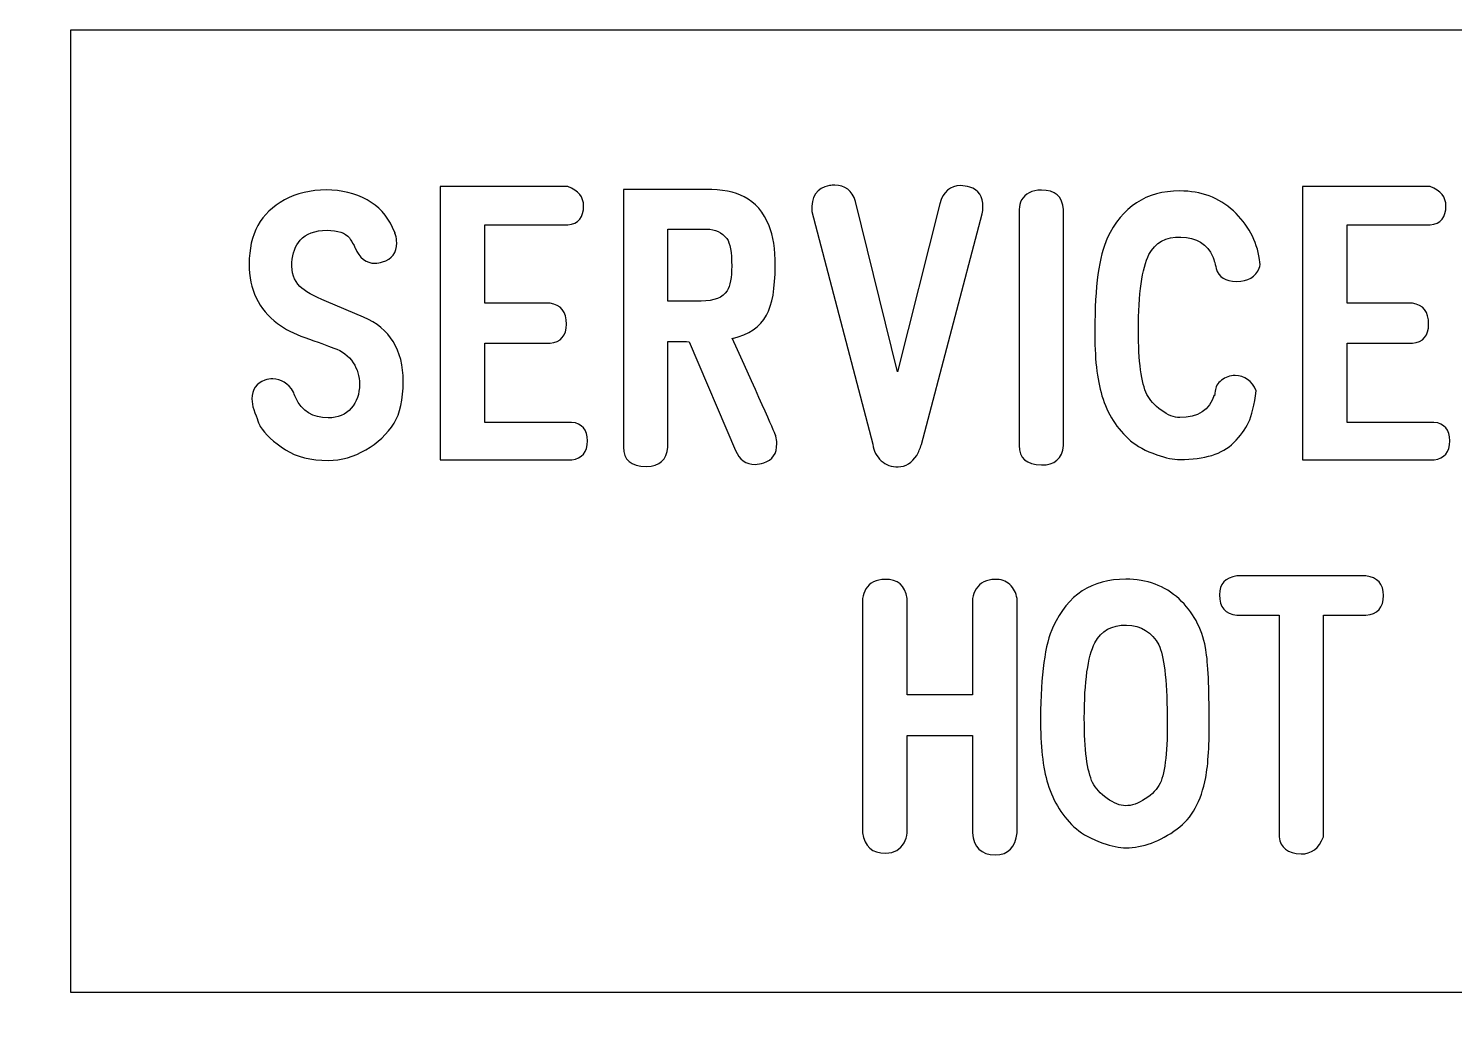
# Model space of a CAD drawing. Extents: x -224 to 225, y -79 to 79.
# Drawn here: x 177.49 to 193.43, y 22.7 to 33.92 of the extents above; entities that cross this region are included whole.
import ezdxf

# ---------------------------------------------------------------- set-up
doc = ezdxf.new("R2010")
doc.units = 0
doc.header["$MEASUREMENT"] = 0
doc.layers.add('PLAN_1', color=7, linetype='CONTINUOUS')

msp = doc.modelspace()

# ---------------------------------------------------------------- linework, layer by layer
at = {"layer": 'PLAN_1', "color": 250}
for points, knots in [([(223.9759, 78.3773), (223.9759, 78.3773), (80.9759, 78.3773), (80.9759, 78.3773), (80.9759, 78.3773), (80.4251, 78.3773), (79.9759, 77.9273), (79.9759, 77.3758), (79.9759, 77.3758), (79.9759, 77.3758), (79.9758, 71.3342), (79.9758, 71.3342), (79.9758, 71.3342), (79.9758, 70.7827), (80.4251, 70.3325), (80.9759, 70.3325), (80.9759, 70.3325), (80.9759, 70.3325), (84.7471, 70.3329), (84.7471, 70.3329), (84.7471, 70.3329), (84.7471, 70.3329), (84.7471, 70.3312), (84.7471, 70.3312), (84.7471, 70.3312), (84.7774, 70.3321), (84.8074, 70.3317), (84.8374, 70.3317), (84.8374, 70.3317), (88.2125, 70.3329), (90.9501, 67.5933), (90.9501, 64.2164), (90.9501, 64.2164), (90.9499, 60.8399), (88.2127, 58.101), (84.8374, 58.101), (84.8374, 58.101), (84.8072, 58.1014), (84.7774, 58.1018), (84.7474, 58.1024), (84.7474, 58.1024), (84.7474, 58.1024), (84.7471, 58.1014), (84.7471, 58.1014), (84.7471, 58.1014), (84.7471, 58.1014), (80.9759, 58.1014), (80.9759, 58.1014), (80.9759, 58.1014), (80.4251, 58.1014), (79.9759, 57.6514), (79.9759, 57.0999), (79.9759, 57.0999), (79.9759, 57.0999), (79.9758, -57.5), (79.9758, -57.5), (79.9758, -57.5), (79.9758, -58.0516), (80.4251, -58.5014), (80.9759, -58.5014), (80.9759, -58.5014), (80.9759, -58.5014), (84.7471, -58.5013), (84.7471, -58.5013), (84.7471, -58.5013), (84.7471, -58.5013), (84.7471, -58.502), (84.7471, -58.502), (84.7471, -58.502), (84.7774, -58.5013), (84.8074, -58.5014), (84.8374, -58.5014), (84.8374, -58.5014), (88.2125, -58.5013), (90.9501, -61.2399), (90.9501, -64.6167), (90.9501, -64.6167), (90.9499, -67.9901), (88.2177, -70.7272), (84.8467, -70.7321), (84.8467, -70.7321), (84.8397, -70.7321), (84.8338, -70.732), (84.8269, -70.7319), (84.8269, -70.7319), (84.8002, -70.7315), (84.7739, -70.7314), (84.7474, -70.7309), (84.7474, -70.7309), (84.7474, -70.7309), (84.7471, -70.7314), (84.7471, -70.7314), (84.7471, -70.7314), (84.7471, -70.7314), (80.9759, -70.7314), (80.9759, -70.7314), (80.9759, -70.7314), (80.4251, -70.7314), (79.9759, -71.181), (79.9759, -71.7325), (79.9759, -71.7325), (79.9759, -71.7325), (79.9758, -77.6209), (79.9758, -77.6209), (79.9758, -77.6209), (79.9758, -77.9033), (80.0791, -78.1466), (80.2822, -78.3424), (80.2822, -78.3424), (80.4854, -78.5379), (80.7318, -78.6325), (81.0136, -78.6218), (81.0136, -78.6218), (81.0136, -78.6218), (224.0136, -78.5346), (224.0136, -78.5346), (224.0136, -78.5346), (224.5508, -78.5142), (224.9758, -78.0725), (224.9758, -77.5342), (224.9758, -77.5342), (224.9758, -77.5342), (224.9758, -71.7378), (224.9758, -71.7378), (224.9758, -71.7378), (224.9758, -71.1866), (224.5266, -70.7368), (223.9758, -70.7368), (223.9758, -70.7368), (223.9758, -70.7368), (220.4778, -70.7365), (220.4778, -70.7365), (220.4778, -70.7365), (220.4778, -70.7365), (220.4778, -70.735), (220.4778, -70.735), (220.4778, -70.735), (220.4481, -70.7357), (220.4179, -70.7368), (220.3879, -70.7368), (220.3879, -70.7368), (217.0127, -70.7365), (214.2753, -67.9983), (214.2753, -64.6215), (214.2753, -64.6215), (214.2753, -61.2481), (217.0057, -58.5128), (220.3752, -58.506), (220.3752, -58.506), (220.381, -58.5058), (220.3857, -58.506), (220.3914, -58.5058), (220.3914, -58.5058), (220.4203, -58.5054), (220.4492, -58.5066), (220.4779, -58.5072), (220.4779, -58.5072), (220.4779, -58.5072), (220.4778, -58.505), (220.4778, -58.505), (220.4778, -58.505), (220.4778, -58.505), (223.9759, -58.505), (223.9759, -58.505), (223.9759, -58.505), (224.5267, -58.505), (224.9758, -58.0556), (224.9758, -57.5041), (224.9758, -57.5041), (224.9758, -57.5041), (224.9758, 57.096), (224.9758, 57.096), (224.9758, 57.096), (224.9758, 57.6478), (224.5266, 58.0971), (223.9758, 58.0971), (223.9758, 58.0971), (223.9758, 58.0971), (220.4778, 58.0973), (220.4778, 58.0973), (220.4778, 58.0973), (220.4778, 58.0973), (220.4778, 58.099), (220.4778, 58.099), (220.4778, 58.099), (220.4481, 58.0981), (220.4179, 58.0971), (220.3879, 58.0971), (220.3879, 58.0971), (217.0127, 58.0973), (214.2753, 60.8356), (214.2753, 64.2126), (214.2753, 64.2126), (214.2753, 67.5856), (217.0053, 70.3207), (220.3743, 70.3279), (220.3743, 70.3279), (220.3808, 70.3282), (220.386, 70.3279), (220.3923, 70.328), (220.3923, 70.328), (220.4209, 70.3288), (220.4495, 70.3274), (220.4779, 70.3268), (220.4779, 70.3268), (220.4779, 70.3268), (220.4778, 70.3291), (220.4778, 70.3291), (220.4778, 70.3291), (220.4778, 70.3291), (223.9759, 70.3291), (223.9759, 70.3291), (223.9759, 70.3291), (224.5267, 70.3291), (224.9758, 70.7785), (224.9758, 71.3299), (224.9758, 71.3299), (224.9758, 71.3299), (224.9758, 77.3759), (224.9758, 77.3759), (224.9758, 77.3759), (224.9758, 77.9276), (224.5265, 78.377), (223.9759, 78.3773)], [0, 0, 0, 0, 0.0175439, 0.0175439, 0.0175439, 0.0175439, 0.0350877, 0.0350877, 0.0350877, 0.0350877, 0.0526316, 0.0526316, 0.0526316, 0.0526316, 0.0701754, 0.0701754, 0.0701754, 0.0701754, 0.0877193, 0.0877193, 0.0877193, 0.0877193, 0.1052632, 0.1052632, 0.1052632, 0.1052632, 0.122807, 0.122807, 0.122807, 0.122807, 0.1403509, 0.1403509, 0.1403509, 0.1403509, 0.1578947, 0.1578947, 0.1578947, 0.1578947, 0.1754386, 0.1754386, 0.1754386, 0.1754386, 0.1929825, 0.1929825, 0.1929825, 0.1929825, 0.2105263, 0.2105263, 0.2105263, 0.2105263, 0.2280702, 0.2280702, 0.2280702, 0.2280702, 0.245614, 0.245614, 0.245614, 0.245614, 0.2631579, 0.2631579, 0.2631579, 0.2631579, 0.2807018, 0.2807018, 0.2807018, 0.2807018, 0.2982456, 0.2982456, 0.2982456, 0.2982456, 0.3157895, 0.3157895, 0.3157895, 0.3157895, 0.3333333, 0.3333333, 0.3333333, 0.3333333, 0.3508772, 0.3508772, 0.3508772, 0.3508772, 0.3684211, 0.3684211, 0.3684211, 0.3684211, 0.3859649, 0.3859649, 0.3859649, 0.3859649, 0.4035088, 0.4035088, 0.4035088, 0.4035088, 0.4210526, 0.4210526, 0.4210526, 0.4210526, 0.4385965, 0.4385965, 0.4385965, 0.4385965, 0.4561404, 0.4561404, 0.4561404, 0.4561404, 0.4736842, 0.4736842, 0.4736842, 0.4736842, 0.4912281, 0.4912281, 0.4912281, 0.4912281, 0.5087719, 0.5087719, 0.5087719, 0.5087719, 0.5263158, 0.5263158, 0.5263158, 0.5263158, 0.5438596, 0.5438596, 0.5438596, 0.5438596, 0.5614035, 0.5614035, 0.5614035, 0.5614035, 0.5789474, 0.5789474, 0.5789474, 0.5789474, 0.5964912, 0.5964912, 0.5964912, 0.5964912, 0.6140351, 0.6140351, 0.6140351, 0.6140351, 0.6315789, 0.6315789, 0.6315789, 0.6315789, 0.6491228, 0.6491228, 0.6491228, 0.6491228, 0.6666667, 0.6666667, 0.6666667, 0.6666667, 0.6842105, 0.6842105, 0.6842105, 0.6842105, 0.7017544, 0.7017544, 0.7017544, 0.7017544, 0.7192982, 0.7192982, 0.7192982, 0.7192982, 0.7368421, 0.7368421, 0.7368421, 0.7368421, 0.754386, 0.754386, 0.754386, 0.754386, 0.7719298, 0.7719298, 0.7719298, 0.7719298, 0.7894737, 0.7894737, 0.7894737, 0.7894737, 0.8070175, 0.8070175, 0.8070175, 0.8070175, 0.8245614, 0.8245614, 0.8245614, 0.8245614, 0.8421053, 0.8421053, 0.8421053, 0.8421053, 0.8596491, 0.8596491, 0.8596491, 0.8596491, 0.877193, 0.877193, 0.877193, 0.877193, 0.8947368, 0.8947368, 0.8947368, 0.8947368, 0.9122807, 0.9122807, 0.9122807, 0.9122807, 0.9298246, 0.9298246, 0.9298246, 0.9298246, 0.9473684, 0.9473684, 0.9473684, 0.9473684, 0.9649123, 0.9649123, 0.9649123, 0.9649123, 1, 1, 1, 1]), ([(101.9357, 69.1187), (101.9357, 69.1187), (203.0161, 69.1187), (203.0161, 69.1187), (203.0161, 69.1187), (203.0161, 69.1187), (203.0161, -69.3472), (203.0161, -69.3472), (203.0161, -69.3472), (203.0161, -69.3472), (101.9357, -69.3472), (101.9357, -69.3472), (101.9357, -69.3472), (101.9357, -69.3472), (101.9357, 69.1187), (101.9357, 69.1187)], [0, 0, 0, 0, 0.2, 0.2, 0.2, 0.2, 0.4, 0.4, 0.4, 0.4, 0.6, 0.6, 0.6, 0.6, 1, 1, 1, 1]), ([(177.956, 33.9034), (177.956, 33.9034), (202.015, 33.9034), (202.015, 33.9034), (202.015, 33.9034), (202.015, 33.9034), (202.015, 23.1492), (202.015, 23.1492), (202.015, 23.1492), (202.015, 23.1492), (177.956, 23.1492), (177.956, 23.1492), (177.956, 23.1492), (177.956, 23.1492), (177.956, 33.9034), (177.956, 33.9034)], [0, 0, 0, 0, 0.2, 0.2, 0.2, 0.2, 0.4, 0.4, 0.4, 0.4, 0.6, 0.6, 0.6, 0.6, 1, 1, 1, 1])]:
    msp.add_open_spline(points, degree=3, knots=knots, dxfattribs=at)
at = {"layer": 'PLAN_1', "color": 7}
for points, knots in [([(181.5753, 29.5109), (181.496, 29.3869), (181.3903, 29.287), (181.2588, 29.2114), (181.2588, 29.2114), (181.1235, 29.1333), (180.9835, 29.0937), (180.8398, 29.0937), (180.8398, 29.0937), (180.6409, 29.0937), (180.4813, 29.1331), (180.3612, 29.2114), (180.3612, 29.2114), (180.226, 29.2992), (180.131, 29.3868), (180.0777, 29.4739), (180.0777, 29.4739), (180.0668, 29.4937), (180.0427, 29.5566), (180.0052, 29.662), (180.0052, 29.662), (179.992, 29.7001), (179.9848, 29.7402), (179.9848, 29.781), (179.9848, 29.781), (179.9849, 29.8865), (180.0332, 29.9564), (180.1298, 29.9894), (180.1298, 29.9894), (180.1599, 29.9996), (180.1889, 30.0047), (180.2175, 30.0047), (180.2175, 30.0047), (180.3117, 30.0048), (180.3891, 29.9558), (180.4502, 29.8572), (180.4502, 29.8572), (180.4504, 29.849), (180.4584, 29.8273), (180.4743, 29.7943), (180.4743, 29.7943), (180.5451, 29.6439), (180.6663, 29.5685), (180.8373, 29.5685), (180.8373, 29.5685), (180.9455, 29.5687), (181.0318, 29.6054), (181.096, 29.6785), (181.096, 29.6785), (181.157, 29.7467), (181.1876, 29.8362), (181.1876, 29.9469), (181.1876, 29.9469), (181.1876, 30.0334), (181.164, 30.1127), (181.117, 30.1852), (181.117, 30.1852), (181.065, 30.2636), (180.9924, 30.3181), (180.9009, 30.3492), (180.9009, 30.3492), (180.829, 30.3767), (180.721, 30.4154), (180.5767, 30.4662), (180.5767, 30.4662), (180.4542, 30.5088), (180.3523, 30.5608), (180.2715, 30.6225), (180.2715, 30.6225), (180.0593, 30.7843), (179.9531, 31.0058), (179.9531, 31.2875), (179.9531, 31.2875), (179.9531, 31.6233), (180.0846, 31.8622), (180.3478, 32.0045), (180.3478, 32.0045), (180.4845, 32.0791), (180.6409, 32.1164), (180.817, 32.1164), (180.817, 32.1164), (180.9862, 32.1166), (181.1373, 32.0795), (181.2715, 32.0065), (181.2715, 32.0065), (181.4005, 31.9347), (181.4965, 31.8309), (181.5582, 31.6955), (181.5582, 31.6955), (181.5582, 31.6955), (181.5825, 31.6397), (181.5825, 31.6397), (181.5825, 31.6397), (181.5837, 31.6373), (181.5842, 31.6346), (181.5842, 31.632), (181.5842, 31.632), (181.5825, 31.6373), (181.581, 31.6396), (181.581, 31.6396), (181.581, 31.6396), (181.5811, 31.6385), (181.5836, 31.6294), (181.5899, 31.6136), (181.5899, 31.6136), (181.599, 31.5852), (181.6033, 31.5551), (181.6033, 31.524), (181.6033, 31.524), (181.6033, 31.4152), (181.5505, 31.344), (181.445, 31.3117), (181.445, 31.3117), (181.4164, 31.3022), (181.3891, 31.2971), (181.363, 31.2971), (181.363, 31.2971), (181.2626, 31.2972), (181.1869, 31.3542), (181.1373, 31.468), (181.1373, 31.468), (181.1348, 31.4834), (181.1138, 31.5207), (181.0744, 31.5818), (181.0744, 31.5818), (181.028, 31.6379), (180.9454, 31.6657), (180.8246, 31.6657), (180.8246, 31.6657), (180.6893, 31.6658), (180.5894, 31.6288), (180.5245, 31.5557), (180.5245, 31.5557), (180.4692, 31.4916), (180.4381, 31.4076), (180.4317, 31.3046), (180.4317, 31.3046), (180.4256, 31.1928), (180.4552, 31.1038), (180.5214, 31.0383), (180.5214, 31.0383), (180.5736, 30.9863), (180.672, 30.9296), (180.817, 30.8685), (180.817, 30.8685), (180.817, 30.8685), (181.2328, 30.6938), (181.2328, 30.6938), (181.2328, 30.6938), (181.5283, 30.5693), (181.6758, 30.3302), (181.6758, 29.9767), (181.6758, 29.9767), (181.6759, 29.7715), (181.6421, 29.6162), (181.5753, 29.5109)], [0, 0, 0, 0, 0.025, 0.025, 0.025, 0.025, 0.05, 0.05, 0.05, 0.05, 0.075, 0.075, 0.075, 0.075, 0.1, 0.1, 0.1, 0.1, 0.125, 0.125, 0.125, 0.125, 0.15, 0.15, 0.15, 0.15, 0.175, 0.175, 0.175, 0.175, 0.2, 0.2, 0.2, 0.2, 0.225, 0.225, 0.225, 0.225, 0.25, 0.25, 0.25, 0.25, 0.275, 0.275, 0.275, 0.275, 0.3, 0.3, 0.3, 0.3, 0.325, 0.325, 0.325, 0.325, 0.35, 0.35, 0.35, 0.35, 0.375, 0.375, 0.375, 0.375, 0.4, 0.4, 0.4, 0.4, 0.425, 0.425, 0.425, 0.425, 0.45, 0.45, 0.45, 0.45, 0.475, 0.475, 0.475, 0.475, 0.5, 0.5, 0.5, 0.5, 0.525, 0.525, 0.525, 0.525, 0.55, 0.55, 0.55, 0.55, 0.575, 0.575, 0.575, 0.575, 0.6, 0.6, 0.6, 0.6, 0.625, 0.625, 0.625, 0.625, 0.65, 0.65, 0.65, 0.65, 0.675, 0.675, 0.675, 0.675, 0.7, 0.7, 0.7, 0.7, 0.725, 0.725, 0.725, 0.725, 0.75, 0.75, 0.75, 0.75, 0.775, 0.775, 0.775, 0.775, 0.8, 0.8, 0.8, 0.8, 0.825, 0.825, 0.825, 0.825, 0.85, 0.85, 0.85, 0.85, 0.875, 0.875, 0.875, 0.875, 0.9, 0.9, 0.9, 0.9, 0.925, 0.925, 0.925, 0.925, 0.95, 0.95, 0.95, 0.95, 1, 1, 1, 1]), ([(182.0909, 29.1014), (182.0909, 29.1014), (182.0909, 32.1541), (182.0909, 32.1541), (182.0909, 32.1541), (182.0909, 32.1541), (183.5174, 32.1541), (183.5174, 32.1541), (183.5174, 32.1541), (183.6355, 32.1096), (183.694, 32.0369), (183.694, 31.9378), (183.694, 31.9378), (183.6941, 31.8114), (183.6355, 31.74), (183.5173, 31.7255), (183.5173, 31.7255), (183.5173, 31.7255), (182.588, 31.7256), (182.588, 31.7256), (182.588, 31.7256), (182.588, 31.7256), (182.588, 30.8504), (182.588, 30.8504), (182.588, 30.8504), (182.588, 30.8504), (183.3204, 30.8504), (183.3204, 30.8504), (183.3204, 30.8504), (183.4405, 30.833), (183.5008, 30.7548), (183.5008, 30.6156), (183.5008, 30.6156), (183.501, 30.4877), (183.4404, 30.4166), (183.3202, 30.4033), (183.3202, 30.4033), (183.3202, 30.4033), (182.588, 30.4035), (182.588, 30.4035), (182.588, 30.4035), (182.588, 30.4035), (182.588, 29.5185), (182.588, 29.5185), (182.588, 29.5185), (182.588, 29.5185), (183.5599, 29.5185), (183.5599, 29.5185), (183.5599, 29.5185), (183.6782, 29.5071), (183.7372, 29.4383), (183.7372, 29.3118), (183.7372, 29.3118), (183.7373, 29.1843), (183.6781, 29.1141), (183.5605, 29.1014), (183.5605, 29.1014), (183.5605, 29.1014), (182.0909, 29.1014), (182.0909, 29.1014)], [0, 0, 0, 0, 0.0625, 0.0625, 0.0625, 0.0625, 0.125, 0.125, 0.125, 0.125, 0.1875, 0.1875, 0.1875, 0.1875, 0.25, 0.25, 0.25, 0.25, 0.3125, 0.3125, 0.3125, 0.3125, 0.375, 0.375, 0.375, 0.375, 0.4375, 0.4375, 0.4375, 0.4375, 0.5, 0.5, 0.5, 0.5, 0.5625, 0.5625, 0.5625, 0.5625, 0.625, 0.625, 0.625, 0.625, 0.6875, 0.6875, 0.6875, 0.6875, 0.75, 0.75, 0.75, 0.75, 0.8125, 0.8125, 0.8125, 0.8125, 0.875, 0.875, 0.875, 0.875, 1, 1, 1, 1]), ([(185.3913, 29.2056), (185.3913, 29.2056), (184.8752, 30.4199), (184.8752, 30.4199), (184.8752, 30.4199), (184.7926, 30.4236), (184.713, 30.4242), (184.6367, 30.4216), (184.6367, 30.4216), (184.6367, 30.4216), (184.6368, 29.2431), (184.6368, 29.2431), (184.6368, 29.2431), (184.6235, 29.099), (184.5433, 29.027), (184.3964, 29.027), (184.3964, 29.027), (184.2229, 29.027), (184.1371, 29.0989), (184.1396, 29.2431), (184.1396, 29.2431), (184.1396, 29.2431), (184.1397, 32.1223), (184.1397, 32.1223), (184.1397, 32.1223), (184.1397, 32.1223), (185.0613, 32.1223), (185.0613, 32.1223), (185.0613, 32.1223), (185.2401, 32.1223), (185.383, 32.0948), (185.4898, 32.0401), (185.4898, 32.0401), (185.6126, 31.9766), (185.7059, 31.8684), (185.7695, 31.714), (185.7695, 31.714), (185.8142, 31.6059), (185.8362, 31.4565), (185.8362, 31.2653), (185.8362, 31.2653), (185.8364, 31.0174), (185.8038, 30.8342), (185.7396, 30.716), (185.7396, 30.716), (185.6685, 30.5859), (185.5413, 30.4985), (185.3576, 30.4554), (185.3576, 30.4554), (185.3576, 30.4554), (185.3558, 30.4611), (185.3558, 30.4611), (185.3558, 30.4611), (185.6838, 29.7347), (185.8464, 29.3697), (185.8439, 29.3658), (185.8439, 29.3658), (185.8511, 29.3386), (185.8547, 29.3106), (185.8547, 29.2818), (185.8547, 29.2818), (185.8548, 29.1687), (185.8064, 29.097), (185.7097, 29.0657), (185.7097, 29.0657), (185.6749, 29.055), (185.6424, 29.0493), (185.6112, 29.0493), (185.6112, 29.0493), (185.5096, 29.0493), (185.4364, 29.1014), (185.3913, 29.2056)], [0, 0, 0, 0, 0.0526316, 0.0526316, 0.0526316, 0.0526316, 0.1052632, 0.1052632, 0.1052632, 0.1052632, 0.1578947, 0.1578947, 0.1578947, 0.1578947, 0.2105263, 0.2105263, 0.2105263, 0.2105263, 0.2631579, 0.2631579, 0.2631579, 0.2631579, 0.3157895, 0.3157895, 0.3157895, 0.3157895, 0.3684211, 0.3684211, 0.3684211, 0.3684211, 0.4210526, 0.4210526, 0.4210526, 0.4210526, 0.4736842, 0.4736842, 0.4736842, 0.4736842, 0.5263158, 0.5263158, 0.5263158, 0.5263158, 0.5789474, 0.5789474, 0.5789474, 0.5789474, 0.6315789, 0.6315789, 0.6315789, 0.6315789, 0.6842105, 0.6842105, 0.6842105, 0.6842105, 0.7368421, 0.7368421, 0.7368421, 0.7368421, 0.7894737, 0.7894737, 0.7894737, 0.7894737, 0.8421053, 0.8421053, 0.8421053, 0.8421053, 0.8947368, 0.8947368, 0.8947368, 0.8947368, 1, 1, 1, 1]), ([(187.4713, 29.2726), (187.4572, 29.2255), (187.4401, 29.1847), (187.4191, 29.1497), (187.4191, 29.1497), (187.3671, 29.0665), (187.2977, 29.0239), (187.2119, 29.0212), (187.2119, 29.0212), (187.1375, 29.019), (187.0746, 29.0416), (187.0224, 29.0899), (187.0224, 29.0899), (186.9705, 29.1389), (186.9385, 29.1993), (186.9271, 29.273), (186.9271, 29.273), (186.9271, 29.273), (186.2458, 31.8762), (186.2458, 31.8762), (186.2458, 31.8762), (186.2356, 32.0428), (186.3016, 32.1386), (186.4427, 32.1647), (186.4427, 32.1647), (186.4638, 32.1688), (186.4834, 32.1705), (186.5018, 32.1705), (186.5018, 32.1705), (186.6188, 32.1706), (186.6957, 32.1101), (186.7345, 31.9892), (186.7345, 31.9892), (186.7345, 31.9892), (187.2042, 30.0842), (187.2042, 30.0842), (187.2042, 30.0842), (187.2042, 30.0842), (187.6759, 31.962), (187.6759, 31.962), (187.6759, 31.962), (187.7148, 32.0974), (187.7935, 32.1647), (187.9124, 32.1647), (187.9124, 32.1647), (187.9436, 32.1647), (187.9772, 32.1591), (188.0128, 32.1482), (188.0128, 32.1482), (188.1115, 32.1186), (188.1603, 32.0453), (188.1603, 31.9282), (188.1603, 31.9282), (188.1605, 31.901), (188.1578, 31.8749), (188.1527, 31.8501), (188.1527, 31.8501), (188.1527, 31.8501), (187.4713, 29.2726), (187.4713, 29.2726)], [0, 0, 0, 0, 0.0625, 0.0625, 0.0625, 0.0625, 0.125, 0.125, 0.125, 0.125, 0.1875, 0.1875, 0.1875, 0.1875, 0.25, 0.25, 0.25, 0.25, 0.3125, 0.3125, 0.3125, 0.3125, 0.375, 0.375, 0.375, 0.375, 0.4375, 0.4375, 0.4375, 0.4375, 0.5, 0.5, 0.5, 0.5, 0.5625, 0.5625, 0.5625, 0.5625, 0.625, 0.625, 0.625, 0.625, 0.6875, 0.6875, 0.6875, 0.6875, 0.75, 0.75, 0.75, 0.75, 0.8125, 0.8125, 0.8125, 0.8125, 0.875, 0.875, 0.875, 0.875, 1, 1, 1, 1]), ([(188.5647, 29.2597), (188.5647, 29.2597), (188.5647, 31.8965), (188.5647, 31.8965), (188.5647, 31.8965), (188.5659, 31.9391), (188.5754, 31.9747), (188.5925, 32.0045), (188.5925, 32.0045), (188.632, 32.0764), (188.7063, 32.1132), (188.8138, 32.1145), (188.8138, 32.1145), (188.9669, 32.116), (189.049, 32.0434), (189.0617, 31.8965), (189.0617, 31.8965), (189.0617, 31.8965), (189.0618, 29.2597), (189.0618, 29.2597), (189.0618, 29.2597), (189.0445, 29.1117), (188.9619, 29.0397), (188.8138, 29.0435), (188.8138, 29.0435), (188.6455, 29.0476), (188.562, 29.1191), (188.5647, 29.2597)], [0, 0, 0, 0, 0.125, 0.125, 0.125, 0.125, 0.25, 0.25, 0.25, 0.25, 0.375, 0.375, 0.375, 0.375, 0.5, 0.5, 0.5, 0.5, 0.625, 0.625, 0.625, 0.625, 0.75, 0.75, 0.75, 0.75, 1, 1, 1, 1]), ([(190.9624, 29.2896), (190.8378, 29.1655), (190.6388, 29.1032), (190.3641, 29.1032), (190.3641, 29.1032), (190.2911, 29.1032), (190.2046, 29.1204), (190.1054, 29.1553), (190.1054, 29.1553), (189.979, 29.2), (189.8804, 29.2526), (189.8111, 29.3137), (189.8111, 29.3137), (189.6585, 29.4454), (189.5517, 29.6131), (189.4907, 29.8165), (189.4907, 29.8165), (189.4349, 29.999), (189.4081, 30.2437), (189.4106, 30.55), (189.4106, 30.55), (189.412, 31.0385), (189.4583, 31.3802), (189.5505, 31.5761), (189.5505, 31.5761), (189.7147, 31.9291), (189.9846, 32.1049), (190.3622, 32.1049), (190.3622, 32.1049), (190.5995, 32.1051), (190.7989, 32.0313), (190.9604, 31.8832), (190.9604, 31.8832), (191.1226, 31.732), (191.221, 31.5507), (191.2541, 31.3397), (191.2541, 31.3397), (191.2619, 31.299), (191.2598, 31.2665), (191.249, 31.2429), (191.249, 31.2429), (191.2117, 31.1441), (191.127, 31.0942), (190.9954, 31.0942), (190.9954, 31.0942), (190.8702, 31.0943), (190.7945, 31.1419), (190.7684, 31.2373), (190.7684, 31.2373), (190.7527, 31.3068), (190.7398, 31.3505), (190.7309, 31.3694), (190.7309, 31.3694), (190.6693, 31.512), (190.5491, 31.5857), (190.3718, 31.5906), (190.3718, 31.5906), (190.2054, 31.5959), (190.087, 31.5296), (190.0164, 31.3936), (190.0164, 31.3936), (189.9383, 31.2405), (189.8988, 30.9594), (189.8988, 30.55), (189.8988, 30.55), (189.899, 30.1973), (189.9306, 29.9577), (189.9935, 29.8312), (189.9935, 29.8312), (190.0248, 29.7683), (190.0781, 29.7091), (190.1537, 29.6544), (190.1537, 29.6544), (190.2294, 29.5998), (190.2987, 29.5725), (190.3603, 29.5725), (190.3603, 29.5725), (190.5669, 29.5725), (190.6953, 29.6564), (190.7462, 29.8241), (190.7462, 29.8241), (190.7463, 29.8241), (190.7475, 29.8216), (190.75, 29.8165), (190.75, 29.8165), (190.7515, 29.8205), (190.7538, 29.8368), (190.757, 29.8667), (190.757, 29.8667), (190.7596, 29.9138), (190.7831, 29.9551), (190.8282, 29.9894), (190.8282, 29.9894), (190.8727, 30.0244), (190.9235, 30.0416), (190.9807, 30.0416), (190.9807, 30.0416), (191.0876, 30.0417), (191.1664, 29.985), (191.2172, 29.8706), (191.2172, 29.8706), (191.1964, 29.7154), (191.167, 29.5972), (191.1295, 29.5164), (191.1295, 29.5164), (191.0966, 29.4433), (191.0405, 29.3677), (190.9624, 29.2896)], [0, 0, 0, 0, 0.0357143, 0.0357143, 0.0357143, 0.0357143, 0.0714286, 0.0714286, 0.0714286, 0.0714286, 0.1071429, 0.1071429, 0.1071429, 0.1071429, 0.1428571, 0.1428571, 0.1428571, 0.1428571, 0.1785714, 0.1785714, 0.1785714, 0.1785714, 0.2142857, 0.2142857, 0.2142857, 0.2142857, 0.25, 0.25, 0.25, 0.25, 0.2857143, 0.2857143, 0.2857143, 0.2857143, 0.3214286, 0.3214286, 0.3214286, 0.3214286, 0.3571429, 0.3571429, 0.3571429, 0.3571429, 0.3928571, 0.3928571, 0.3928571, 0.3928571, 0.4285714, 0.4285714, 0.4285714, 0.4285714, 0.4642857, 0.4642857, 0.4642857, 0.4642857, 0.5, 0.5, 0.5, 0.5, 0.5357143, 0.5357143, 0.5357143, 0.5357143, 0.5714286, 0.5714286, 0.5714286, 0.5714286, 0.6071429, 0.6071429, 0.6071429, 0.6071429, 0.6428571, 0.6428571, 0.6428571, 0.6428571, 0.6785714, 0.6785714, 0.6785714, 0.6785714, 0.7142857, 0.7142857, 0.7142857, 0.7142857, 0.75, 0.75, 0.75, 0.75, 0.7857143, 0.7857143, 0.7857143, 0.7857143, 0.8214286, 0.8214286, 0.8214286, 0.8214286, 0.8571429, 0.8571429, 0.8571429, 0.8571429, 0.8928571, 0.8928571, 0.8928571, 0.8928571, 0.9285714, 0.9285714, 0.9285714, 0.9285714, 1, 1, 1, 1]), ([(191.7347, 29.1014), (191.7347, 29.1014), (191.7347, 32.1541), (191.7347, 32.1541), (191.7347, 32.1541), (191.7347, 32.1541), (193.1611, 32.1541), (193.1611, 32.1541), (193.1611, 32.1541), (193.2794, 32.1096), (193.3378, 32.0369), (193.3378, 31.9378), (193.3378, 31.9378), (193.3379, 31.8114), (193.2793, 31.74), (193.1611, 31.7255), (193.1611, 31.7255), (193.1611, 31.7255), (192.2318, 31.7256), (192.2318, 31.7256), (192.2318, 31.7256), (192.2318, 31.7256), (192.2318, 30.8504), (192.2318, 30.8504), (192.2318, 30.8504), (192.2318, 30.8504), (192.9641, 30.8504), (192.9641, 30.8504), (192.9641, 30.8504), (193.0843, 30.833), (193.1446, 30.7548), (193.1446, 30.6156), (193.1446, 30.6156), (193.1446, 30.4877), (193.0842, 30.4166), (192.964, 30.4033), (192.964, 30.4033), (192.964, 30.4033), (192.2318, 30.4035), (192.2318, 30.4035), (192.2318, 30.4035), (192.2318, 30.4035), (192.2318, 29.5185), (192.2318, 29.5185), (192.2318, 29.5185), (192.2318, 29.5185), (193.2038, 29.5185), (193.2038, 29.5185), (193.2038, 29.5185), (193.322, 29.5071), (193.381, 29.4383), (193.381, 29.3118), (193.381, 29.3118), (193.3812, 29.1843), (193.3219, 29.1141), (193.2043, 29.1014), (193.2043, 29.1014), (193.2043, 29.1014), (191.7347, 29.1014), (191.7347, 29.1014)], [0, 0, 0, 0, 0.0625, 0.0625, 0.0625, 0.0625, 0.125, 0.125, 0.125, 0.125, 0.1875, 0.1875, 0.1875, 0.1875, 0.25, 0.25, 0.25, 0.25, 0.3125, 0.3125, 0.3125, 0.3125, 0.375, 0.375, 0.375, 0.375, 0.4375, 0.4375, 0.4375, 0.4375, 0.5, 0.5, 0.5, 0.5, 0.5625, 0.5625, 0.5625, 0.5625, 0.625, 0.625, 0.625, 0.625, 0.6875, 0.6875, 0.6875, 0.6875, 0.75, 0.75, 0.75, 0.75, 0.8125, 0.8125, 0.8125, 0.8125, 0.875, 0.875, 0.875, 0.875, 1, 1, 1, 1]), ([(185.296, 31.5731), (185.2413, 31.6434), (185.1662, 31.679), (185.0709, 31.679), (185.0709, 31.679), (185.0709, 31.679), (184.6368, 31.6791), (184.6368, 31.6791), (184.6368, 31.6791), (184.6368, 31.6791), (184.6368, 30.8744), (184.6368, 30.8744), (184.6368, 30.8744), (184.6368, 30.8744), (185.0093, 30.8744), (185.0093, 30.8744), (185.0093, 30.8744), (185.1544, 30.8744), (185.2508, 30.9131), (185.2978, 30.99), (185.2978, 30.99), (185.333, 31.0459), (185.3499, 31.1375), (185.3499, 31.2653), (185.3499, 31.2653), (185.35, 31.4225), (185.3321, 31.5246), (185.296, 31.5731)], [0, 0, 0, 0, 0.125, 0.125, 0.125, 0.125, 0.25, 0.25, 0.25, 0.25, 0.375, 0.375, 0.375, 0.375, 0.5, 0.5, 0.5, 0.5, 0.625, 0.625, 0.625, 0.625, 0.75, 0.75, 0.75, 0.75, 1, 1, 1, 1]), ([(188.044, 24.9316), (188.044, 24.9316), (188.044, 26.0191), (188.044, 26.0191), (188.044, 26.0191), (188.044, 26.0191), (187.3136, 26.0191), (187.3136, 26.0191), (187.3136, 26.0191), (187.3136, 26.0191), (187.3136, 24.9316), (187.3136, 24.9316), (187.3136, 24.9316), (187.3074, 24.8874), (187.2957, 24.8506), (187.2779, 24.8195), (187.2779, 24.8195), (187.2362, 24.744), (187.168, 24.705), (187.0732, 24.7037), (187.0732, 24.7037), (186.9195, 24.7013), (186.8329, 24.7768), (186.8145, 24.9308), (186.8145, 24.9308), (186.8145, 24.9308), (186.8147, 27.55), (186.8147, 27.55), (186.8147, 27.55), (186.8196, 27.5912), (186.831, 27.626), (186.8501, 27.6559), (186.8501, 27.6559), (186.8935, 27.7254), (186.9652, 27.7614), (187.0656, 27.7639), (187.0656, 27.7639), (187.2062, 27.7666), (187.2887, 27.6954), (187.3135, 27.5497), (187.3135, 27.5497), (187.3135, 27.5497), (187.3136, 26.4736), (187.3136, 26.4736), (187.3136, 26.4736), (187.3136, 26.4736), (188.044, 26.4736), (188.044, 26.4736), (188.044, 26.4736), (188.044, 26.4736), (188.044, 27.55), (188.044, 27.55), (188.044, 27.55), (188.0517, 27.5912), (188.0643, 27.626), (188.0833, 27.6559), (188.0833, 27.6559), (188.1291, 27.7254), (188.1997, 27.7614), (188.295, 27.7639), (188.295, 27.7639), (188.3599, 27.7655), (188.4145, 27.7456), (188.4603, 27.7055), (188.4603, 27.7055), (188.5056, 27.6649), (188.5321, 27.6132), (188.541, 27.5497), (188.541, 27.5497), (188.541, 27.5497), (188.5411, 24.9316), (188.5411, 24.9316), (188.5411, 24.9316), (188.5252, 24.7675), (188.4444, 24.6854), (188.2988, 24.6854), (188.2988, 24.6854), (188.1387, 24.6855), (188.0541, 24.7673), (188.044, 24.9316)], [0, 0, 0, 0, 0.047619, 0.047619, 0.047619, 0.047619, 0.0952381, 0.0952381, 0.0952381, 0.0952381, 0.1428571, 0.1428571, 0.1428571, 0.1428571, 0.1904762, 0.1904762, 0.1904762, 0.1904762, 0.2380952, 0.2380952, 0.2380952, 0.2380952, 0.2857143, 0.2857143, 0.2857143, 0.2857143, 0.3333333, 0.3333333, 0.3333333, 0.3333333, 0.3809524, 0.3809524, 0.3809524, 0.3809524, 0.4285714, 0.4285714, 0.4285714, 0.4285714, 0.4761905, 0.4761905, 0.4761905, 0.4761905, 0.5238095, 0.5238095, 0.5238095, 0.5238095, 0.5714286, 0.5714286, 0.5714286, 0.5714286, 0.6190476, 0.6190476, 0.6190476, 0.6190476, 0.6666667, 0.6666667, 0.6666667, 0.6666667, 0.7142857, 0.7142857, 0.7142857, 0.7142857, 0.7619048, 0.7619048, 0.7619048, 0.7619048, 0.8095238, 0.8095238, 0.8095238, 0.8095238, 0.8571429, 0.8571429, 0.8571429, 0.8571429, 0.9047619, 0.9047619, 0.9047619, 0.9047619, 1, 1, 1, 1]), ([(190.3326, 24.9739), (190.1393, 24.8335), (189.9478, 24.7635), (189.759, 24.7635), (189.759, 24.7635), (189.6847, 24.7636), (189.5982, 24.7806), (189.5003, 24.8156), (189.5003, 24.8156), (189.3733, 24.8602), (189.2753, 24.9129), (189.206, 24.9739), (189.206, 24.9739), (189.0535, 25.1056), (188.9466, 25.2733), (188.8856, 25.4767), (188.8856, 25.4767), (188.8298, 25.6593), (188.8023, 25.904), (188.8036, 26.2109), (188.8036, 26.2109), (188.8062, 26.6987), (188.8532, 27.0405), (188.9453, 27.2369), (188.9453, 27.2369), (189.1088, 27.5897), (189.3795, 27.7659), (189.7571, 27.7659), (189.7571, 27.7659), (189.9942, 27.7661), (190.1932, 27.6922), (190.3534, 27.5441), (190.3534, 27.5441), (190.5074, 27.4028), (190.6058, 27.2211), (190.649, 27.0005), (190.649, 27.0005), (190.6739, 26.8729), (190.6878, 26.6165), (190.6903, 26.2332), (190.6903, 26.2332), (190.6929, 25.9226), (190.6795, 25.6942), (190.6509, 25.5473), (190.6509, 25.5473), (190.6015, 25.283), (190.4951, 25.0921), (190.3326, 24.9739)], [0, 0, 0, 0, 0.0769231, 0.0769231, 0.0769231, 0.0769231, 0.1538462, 0.1538462, 0.1538462, 0.1538462, 0.2307692, 0.2307692, 0.2307692, 0.2307692, 0.3076923, 0.3076923, 0.3076923, 0.3076923, 0.3846154, 0.3846154, 0.3846154, 0.3846154, 0.4615385, 0.4615385, 0.4615385, 0.4615385, 0.5384615, 0.5384615, 0.5384615, 0.5384615, 0.6153846, 0.6153846, 0.6153846, 0.6153846, 0.6923077, 0.6923077, 0.6923077, 0.6923077, 0.7692308, 0.7692308, 0.7692308, 0.7692308, 0.8461538, 0.8461538, 0.8461538, 0.8461538, 1, 1, 1, 1]), ([(191.9681, 27.3623), (191.9681, 27.3623), (191.9681, 24.885), (191.9681, 24.885), (191.9681, 24.885), (191.9159, 24.7562), (191.832, 24.6923), (191.7169, 24.6949), (191.7169, 24.6949), (191.5689, 24.7), (191.4868, 24.7629), (191.4709, 24.885), (191.4709, 24.885), (191.4709, 24.885), (191.471, 27.3623), (191.471, 27.3623), (191.471, 27.3623), (191.471, 27.3623), (190.9981, 27.3623), (190.9981, 27.3623), (190.9981, 27.3623), (190.8704, 27.3756), (190.806, 27.4524), (190.806, 27.5911), (190.806, 27.5911), (190.8061, 27.7127), (190.8702, 27.783), (190.998, 27.8014), (190.998, 27.8014), (190.998, 27.8014), (192.443, 27.8016), (192.443, 27.8016), (192.443, 27.8016), (192.5733, 27.7856), (192.6387, 27.7124), (192.6387, 27.5835), (192.6387, 27.5835), (192.6388, 27.4487), (192.5732, 27.3749), (192.4429, 27.3622), (192.4429, 27.3622), (192.4429, 27.3622), (191.9681, 27.3623), (191.9681, 27.3623)], [0, 0, 0, 0, 0.0833333, 0.0833333, 0.0833333, 0.0833333, 0.1666667, 0.1666667, 0.1666667, 0.1666667, 0.25, 0.25, 0.25, 0.25, 0.3333333, 0.3333333, 0.3333333, 0.3333333, 0.4166667, 0.4166667, 0.4166667, 0.4166667, 0.5, 0.5, 0.5, 0.5, 0.5833333, 0.5833333, 0.5833333, 0.5833333, 0.6666667, 0.6666667, 0.6666667, 0.6666667, 0.75, 0.75, 0.75, 0.75, 0.8333333, 0.8333333, 0.8333333, 0.8333333, 1, 1, 1, 1]), ([(190.1258, 27.0299), (190.0504, 27.1728), (189.9307, 27.2466), (189.7666, 27.2515), (189.7666, 27.2515), (189.6002, 27.2569), (189.4819, 27.1905), (189.4113, 27.0538), (189.4113, 27.0538), (189.3333, 26.9014), (189.2937, 26.6203), (189.2937, 26.2103), (189.2937, 26.2103), (189.2938, 25.8576), (189.3248, 25.6179), (189.3865, 25.4914), (189.3865, 25.4914), (189.419, 25.4287), (189.473, 25.3694), (189.548, 25.3146), (189.548, 25.3146), (189.6232, 25.2601), (189.6923, 25.2327), (189.7552, 25.2327), (189.7552, 25.2327), (189.8228, 25.2328), (189.8957, 25.2581), (189.9752, 25.309), (189.9752, 25.309), (190.0548, 25.3598), (190.1099, 25.4183), (190.1411, 25.4843), (190.1411, 25.4843), (190.199, 25.6072), (190.2256, 25.8569), (190.2205, 26.2345), (190.2205, 26.2345), (190.2161, 26.6535), (190.1843, 26.9184), (190.1258, 27.0299)], [0, 0, 0, 0, 0.0909091, 0.0909091, 0.0909091, 0.0909091, 0.1818182, 0.1818182, 0.1818182, 0.1818182, 0.2727273, 0.2727273, 0.2727273, 0.2727273, 0.3636364, 0.3636364, 0.3636364, 0.3636364, 0.4545455, 0.4545455, 0.4545455, 0.4545455, 0.5454545, 0.5454545, 0.5454545, 0.5454545, 0.6363636, 0.6363636, 0.6363636, 0.6363636, 0.7272727, 0.7272727, 0.7272727, 0.7272727, 0.8181818, 0.8181818, 0.8181818, 0.8181818, 1, 1, 1, 1])]:
    msp.add_open_spline(points, degree=3, knots=knots, dxfattribs=at)

doc.saveas('drawing.dxf')
